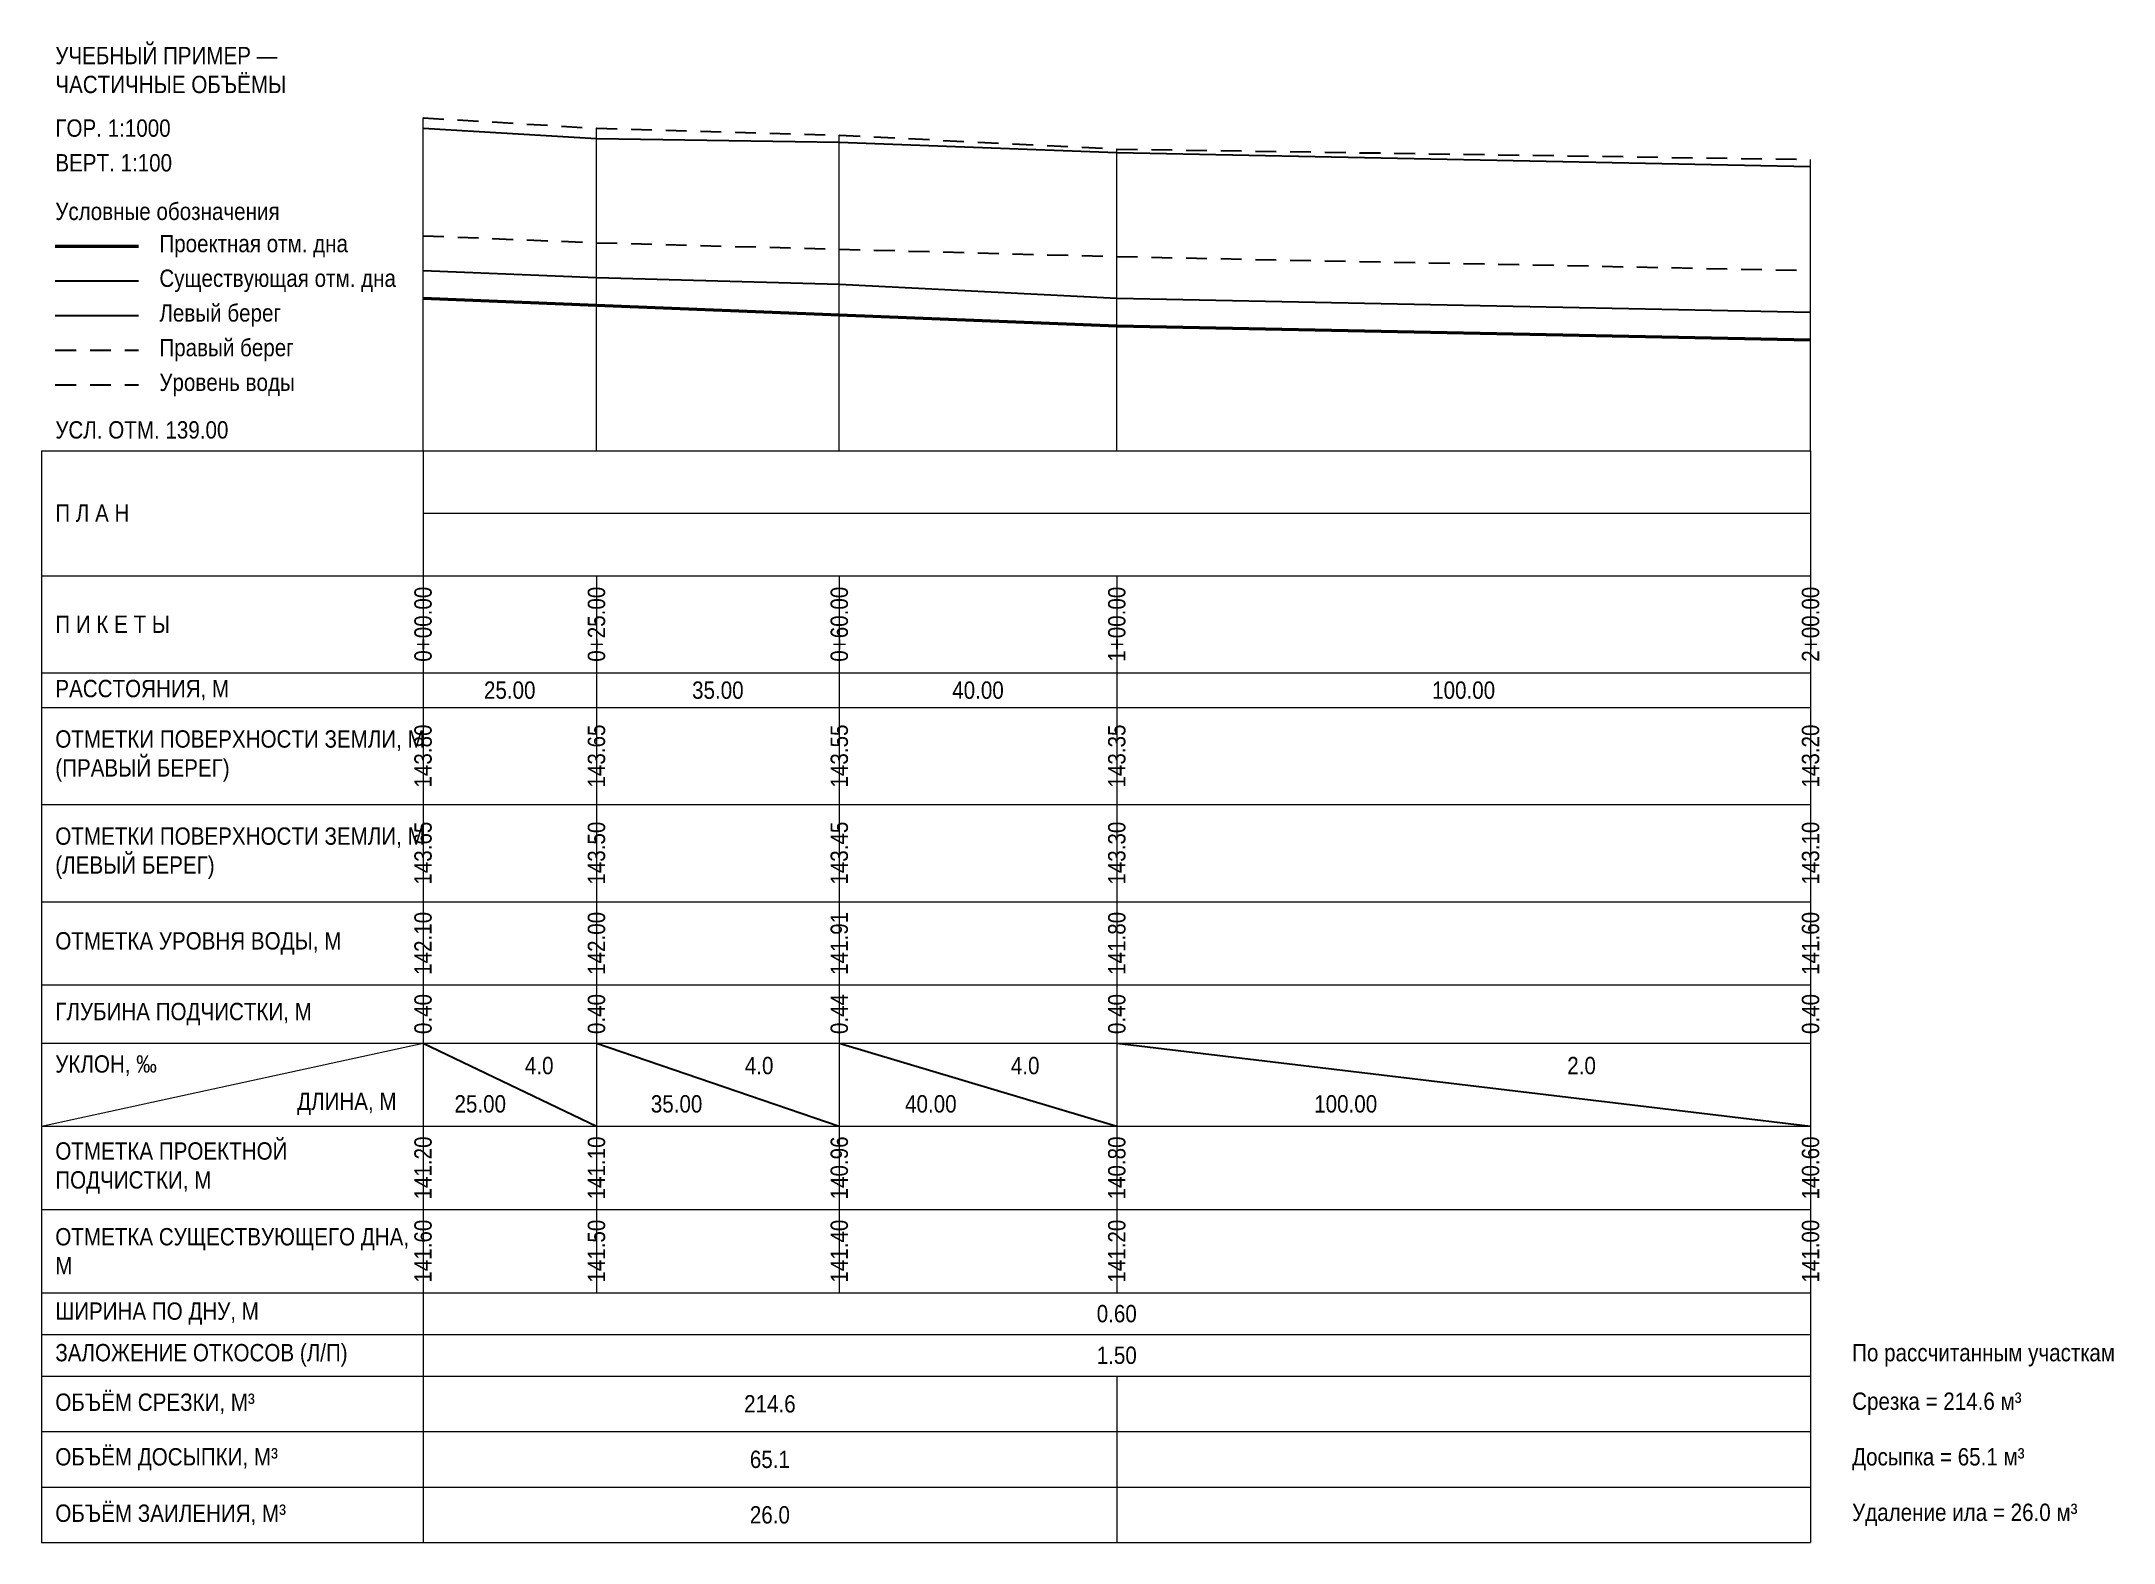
# Model space of a CAD drawing. Header units: metres. Extents: x -55 to 244, y -157 to 59.
import ezdxf
from ezdxf.enums import TextEntityAlignment as Align

# ---------------------------------------------------------------- set-up
doc = ezdxf.new("R2010")
doc.units = ezdxf.units.M
doc.linetypes.add('PROF_DASH', pattern=[2, 1.2, -0.8])
for name, color, linetype in [('PROF_EXISTING', 7, 'Continuous'), ('PROF_GRID', 7, 'Continuous'), ('PROF_LEFT_BANK', 7, 'Continuous'), ('PROF_LEGEND', 7, 'Continuous'), ('PROF_ORD', 7, 'Continuous'), ('PROF_PROJECT', 7, 'Continuous'), ('PROF_RIGHT_BANK', 7, 'Continuous'), ('PROF_SLOPE', 7, 'Continuous'), ('PROF_TEXT', 7, 'Continuous'), ('PROF_WATER', 7, 'Continuous')]:
    doc.layers.add(name, color=color, linetype=linetype)
doc.styles.get("Standard").update_dxf_attribs({"font": 'Arial.ttf'})

msp = doc.modelspace()

# ---------------------------------------------------------------- linework, layer by layer
at = {"layer": 'PROF_EXISTING', "color": 7, "lineweight": 30}
msp.add_lwpolyline([(0, 26), (25, 25), (60, 24), (100, 22), (200, 20)], dxfattribs=at)
at = {"layer": 'PROF_GRID', "color": 8, "lineweight": 18}
for points in [[(-55, 0), (200, 0)], [(-55, 0), (-55, -157.375)], [(0, 0), (0, -157.375)], [(200, 0), (200, -157.375)], [(0, -9), (200, -9)], [(-55, -18), (200, -18)], [(0, -18), (0, -32)], [(25, -18), (25, -32)], [(60, -18), (60, -32)], [(100, -18), (100, -32)], [(200, -18), (200, -32)], [(-55, -32), (200, -32)], [(0, -32), (0, -37)], [(25, -32), (25, -37)], [(60, -32), (60, -37)], [(100, -32), (100, -37)], [(200, -32), (200, -37)], [(-55, -37), (200, -37)], [(0, -37), (0, -51)], [(25, -37), (25, -51)], [(60, -37), (60, -51)], [(100, -37), (100, -51)], [(200, -37), (200, -51)], [(-55, -51), (200, -51)], [(0, -51), (0, -65)], [(25, -51), (25, -65)], [(60, -51), (60, -65)], [(100, -51), (100, -65)], [(200, -51), (200, -65)], [(-55, -65), (200, -65)], [(0, -65), (0, -77)], [(25, -65), (25, -77)], [(60, -65), (60, -77)], [(100, -65), (100, -77)], [(200, -65), (200, -77)], [(-55, -77), (200, -77)], [(0, -77), (0, -85.375)], [(25, -77), (25, -85.375)], [(60, -77), (60, -85.375)], [(100, -77), (100, -85.375)], [(200, -77), (200, -85.375)], [(-55, -85.375), (200, -85.375)], [(-55, -97.375), (0, -85.375)], [(0, -85.375), (0, -97.375)], [(25, -85.375), (25, -97.375)], [(60, -85.375), (60, -97.375)], [(100, -85.375), (100, -97.375)], [(200, -85.375), (200, -97.375)], [(-55, -97.375), (200, -97.375)], [(0, -97.375), (0, -109.375)], [(25, -97.375), (25, -109.375)], [(60, -97.375), (60, -109.375)], [(100, -97.375), (100, -109.375)], [(200, -97.375), (200, -109.375)], [(-55, -109.375), (200, -109.375)], [(0, -109.375), (0, -121.375)], [(25, -109.375), (25, -121.375)], [(60, -109.375), (60, -121.375)], [(100, -109.375), (100, -121.375)], [(200, -109.375), (200, -121.375)], [(-55, -121.375), (200, -121.375)], [(-55, -127.375), (200, -127.375)], [(-55, -133.375), (200, -133.375)], [(0, -133.375), (0, -141.375)], [(100, -133.375), (100, -141.375)], [(-55, -141.375), (200, -141.375)], [(0, -141.375), (0, -149.375)], [(100, -141.375), (100, -149.375)], [(-55, -149.375), (200, -149.375)], [(0, -149.375), (0, -157.375)], [(100, -149.375), (100, -157.375)], [(-55, -157.375), (200, -157.375)]]:
    msp.add_lwpolyline(points, dxfattribs=at)
at = {"layer": 'PROF_LEFT_BANK', "color": 7, "lineweight": 30}
msp.add_lwpolyline([(0, 46.5), (25, 45), (60, 44.5), (100, 43), (200, 41)], dxfattribs=at)
at = {"layer": 'PROF_LEGEND', "color": 1, "lineweight": 50}
msp.add_lwpolyline([(-53, 29.5), (-41, 29.5)], dxfattribs=at)
at = {"layer": 'PROF_LEGEND', "color": 7, "lineweight": 30}
for points in [[(-53, 24.5), (-41, 24.5)], [(-53, 19.5), (-41, 19.5)]]:
    msp.add_lwpolyline(points, dxfattribs=at)
at = {"layer": 'PROF_LEGEND', "color": 6, "linetype": 'PROF_DASH', "lineweight": 30, "ltscale": 2.5}
msp.add_lwpolyline([(-53, 14.5), (-41, 14.5)], dxfattribs=at)
at = {"layer": 'PROF_LEGEND', "color": 5, "linetype": 'PROF_DASH', "lineweight": 30, "ltscale": 2.5}
msp.add_lwpolyline([(-53, 9.5), (-41, 9.5)], dxfattribs=at)
at = {"layer": 'PROF_ORD', "color": 8, "lineweight": 18}
for points in [[(0, 0), (0, 48)], [(25, 0), (25, 46.5)], [(60, 0), (60, 45.5)], [(100, 0), (100, 43.5)], [(200, 0), (200, 42)]]:
    msp.add_lwpolyline(points, dxfattribs=at)
at = {"layer": 'PROF_PROJECT', "color": 1, "lineweight": 50}
msp.add_lwpolyline([(0, 22), (25, 21), (60, 19.6), (100, 18), (200, 16)], dxfattribs=at)
at = {"layer": 'PROF_RIGHT_BANK', "color": 6, "linetype": 'PROF_DASH', "lineweight": 30, "ltscale": 2.5}
msp.add_lwpolyline([(0, 48), (25, 46.5), (60, 45.5), (100, 43.5), (200, 42)], dxfattribs=at)
at = {"layer": 'PROF_SLOPE', "color": 7, "lineweight": 30}
for points in [[(0, -85.375), (25, -97.375)], [(25, -85.375), (60, -97.375)], [(60, -85.375), (100, -97.375)], [(100, -85.375), (200, -97.375)]]:
    msp.add_lwpolyline(points, dxfattribs=at)
at = {"layer": 'PROF_WATER', "color": 5, "linetype": 'PROF_DASH', "lineweight": 30, "ltscale": 2.5}
msp.add_lwpolyline([(0, 31), (25, 30), (60, 29.067), (100, 28), (200, 26)], dxfattribs=at)

# ---------------------------------------------------------------- texts
at = {"layer": 'PROF_TEXT', "color": 7, "lineweight": 18, "width": 0.85}
for s, p in [('0+00.00', (0, -25)), ('0+25.00', (25, -25)), ('0+60.00', (60, -25)), ('1+00.00', (100, -25)), ('2+00.00', (200, -25)), ('143.80', (0, -44)), ('143.65', (25, -44)), ('143.55', (60, -44)), ('143.35', (100, -44)), ('143.20', (200, -44)), ('143.65', (0, -58)), ('143.50', (25, -58)), ('143.45', (60, -58)), ('143.30', (100, -58)), ('143.10', (200, -58)), ('0.40', (0, -81.188)), ('0.40', (25, -81.188)), ('0.44', (60, -81.188)), ('0.40', (100, -81.188)), ('0.40', (200, -81.188)), ('141.60', (0, -115.375)), ('141.50', (25, -115.375)), ('141.40', (60, -115.375)), ('141.20', (100, -115.375)), ('141.00', (200, -115.375))]:
    msp.add_text(s, height=2.5, rotation=90, dxfattribs=at).set_placement(p, align=Align.MIDDLE_CENTER)
for s, p in [('25.00', (12.5, -34.5)), ('35.00', (42.5, -34.5)), ('40.00', (80, -34.5)), ('100.00', (150, -34.5)), ('4.0', (16.75, -88.615)), ('4.0', (48.45, -88.615)), ('4.0', (86.8, -88.615)), ('2.0', (167, -88.615)), ('25.00', (8.25, -94.135)), ('35.00', (36.55, -94.135)), ('40.00', (73.2, -94.135)), ('100.00', (133, -94.135)), ('0.60', (100, -124.375)), ('1.50', (100, -130.375)), ('214.6', (50, -137.375)), ('65.1', (50, -145.375)), ('26.0', (50, -153.375))]:
    msp.add_text(s, height=2.5, dxfattribs=at).set_placement(p, align=Align.MIDDLE_CENTER)
at = {"layer": 'PROF_TEXT', "color": 5, "lineweight": 18, "width": 0.85}
for s, p in [('142.10', (0, -71)), ('142.00', (25, -71)), ('141.91', (60, -71)), ('141.80', (100, -71)), ('141.60', (200, -71))]:
    msp.add_text(s, height=2.5, rotation=90, dxfattribs=at).set_placement(p, align=Align.MIDDLE_CENTER)
at = {"layer": 'PROF_TEXT', "color": 1, "lineweight": 18, "width": 0.85}
for s, p in [('141.20', (0, -103.375)), ('141.10', (25, -103.375)), ('140.96', (60, -103.375)), ('140.80', (100, -103.375)), ('140.60', (200, -103.375))]:
    msp.add_text(s, height=2.5, rotation=90, dxfattribs=at).set_placement(p, align=Align.MIDDLE_CENTER)
at = {"layer": 'PROF_TEXT', "color": 7, "lineweight": 18, "char_height": 2.5, "attachment_point": 4}
for s, insert, width in [('{\\W0.85;\\pxql;УЧЕБНЫЙ ПРИМЕР — ЧАСТИЧНЫЕ ОБЪЁМЫ}', (-53, 54.875), 51), ('{\\W0.85;\\pxql;ГОР. 1:1000}', (-53, 46.5), 51), ('{\\W0.85;\\pxql;ВЕРТ. 1:100}', (-53, 41.5), 51), ('{\\W0.85;\\pxql;Условные обозначения}', (-53, 34.5), 51), ('{\\W0.85;\\pxql;Проектная отм. дна}', (-38, 29.5), 36), ('{\\W0.85;\\pxql;Существующая отм. дна}', (-38, 24.5), 36), ('{\\W0.85;\\pxql;Левый берег}', (-38, 19.5), 36), ('{\\W0.85;\\pxql;Правый берег}', (-38, 14.5), 36), ('{\\W0.85;\\pxql;Уровень воды}', (-38, 9.5), 36), ('{\\W0.85;\\pxql;УСЛ. ОТМ. 139.00}', (-53, 3), 51), ('{\\W0.85;\\pxql;П Л А Н}', (-53, -9), 51), ('{\\W0.85;\\pxql;П И К Е Т Ы}', (-53, -25), 51), ('{\\W0.85;\\pxql;РАССТОЯНИЯ, М}', (-53, -34.5), 51), ('{\\W0.85;\\pxql;ОТМЕТКИ ПОВЕРХНОСТИ ЗЕМЛИ, М\\P(ПРАВЫЙ БЕРЕГ)}', (-53, -44), 51), ('{\\W0.85;\\pxql;ОТМЕТКИ ПОВЕРХНОСТИ ЗЕМЛИ, М\\P(ЛЕВЫЙ БЕРЕГ)}', (-53, -58), 51), ('{\\W0.85;\\pxql;ОТМЕТКА УРОВНЯ ВОДЫ, М}', (-53, -71), 51), ('{\\W0.85;\\pxql;ГЛУБИНА ПОДЧИСТКИ, М}', (-53, -81.188), 51), ('{\\W0.85;\\pxql;УКЛОН, ‰}', (-53, -88.615), 22), ('{\\W0.85;\\pxql;ДЛИНА, М}', (-18.15, -94.135), 16.5), ('{\\W0.85;\\pxql;ОТМЕТКА ПРОЕКТНОЙ ПОДЧИСТКИ, М}', (-53, -103.375), 51), ('{\\W0.85;\\pxql;ОТМЕТКА СУЩЕСТВУЮЩЕГО ДНА, М}', (-53, -115.375), 51), ('{\\W0.85;\\pxql;ШИРИНА ПО ДНУ, М}', (-53, -124.375), 51), ('{\\W0.85;\\pxql;ЗАЛОЖЕНИЕ ОТКОСОВ (Л/П)}', (-53, -130.375), 51), ('{\\W0.85;\\pxql;По рассчитанным участкам}', (206, -130.375), 80), ('{\\W0.85;\\pxql;ОБЪЁМ СРЕЗКИ, М³}', (-53, -137.375), 51), ('{\\W0.85;\\pxql;Срезка = 214.6 м³}', (206, -137.375), 80), ('{\\W0.85;\\pxql;ОБЪЁМ ДОСЫПКИ, М³}', (-53, -145.375), 51), ('{\\W0.85;\\pxql;Досыпка = 65.1 м³}', (206, -145.375), 80), ('{\\W0.85;\\pxql;ОБЪЁМ ЗАИЛЕНИЯ, М³}', (-53, -153.375), 51), ('{\\W0.85;\\pxql;Удаление ила = 26.0 м³}', (206, -153.375), 80)]:
    msp.add_mtext(s, dxfattribs=dict(at, insert=insert, width=width))

doc.saveas('drawing.dxf')
